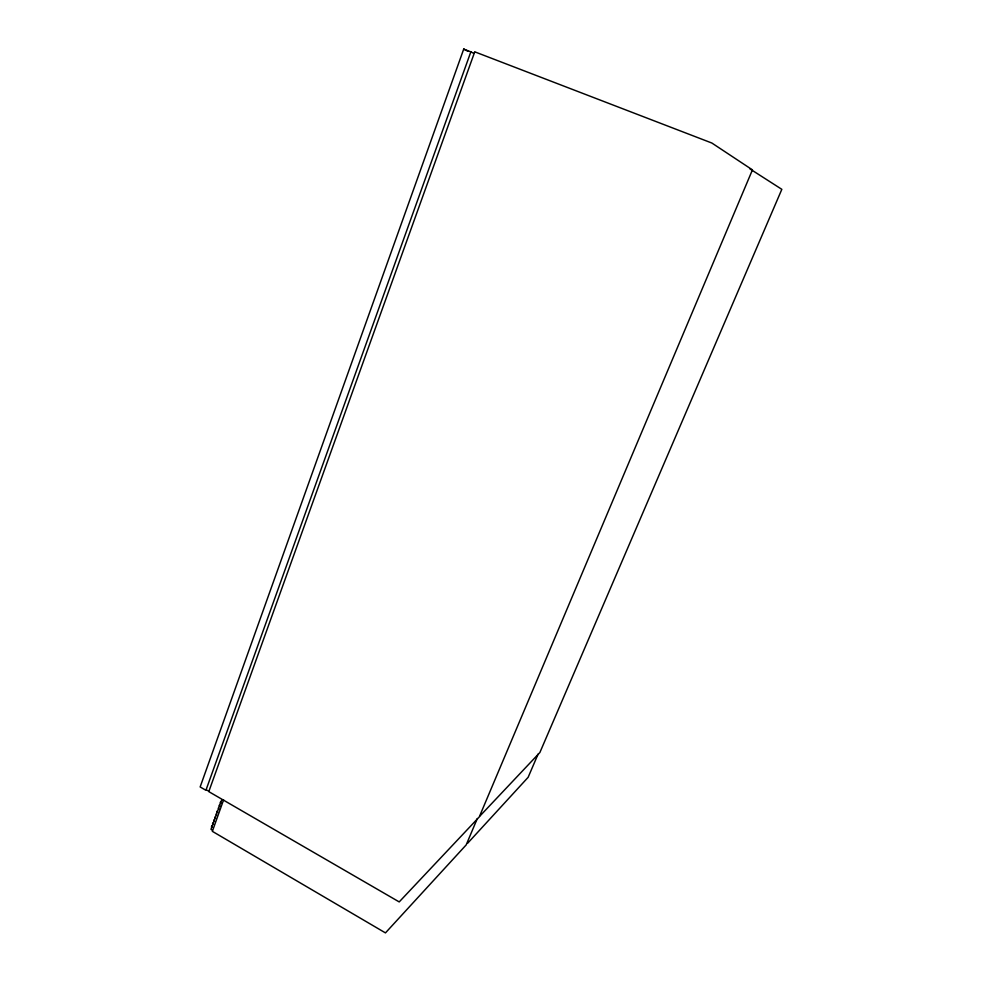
<?xml version="1.0" encoding="UTF-8"?>
<svg xmlns="http://www.w3.org/2000/svg" width="982" height="982" viewBox="0 0 982 982"><rect width="100%" height="100%" fill="white"/><g stroke="black" fill="none" stroke-linecap="round" stroke-linejoin="round"><path stroke-width="1.47" d="M212.578 823.849L212.91 822.891M214.739 817.773L215.083 816.926M216.924 811.893L217.255 810.936M463.713 49.1L200.144 786.95L205.925 790.289L470.844 51.85L463.713 49.1L467.788 51.224M474.65 52.095L208.785 791.627L399.208 901.918L479.277 816.914L752.445 169.874L711.852 143.028L474.993 51.923M218.335 807.941L218.728 809.352M221.785 799.655L210.983 829.324L212.505 830.232M223.601 799.851L212.345 831.337L385.46 932.9L466.192 844.901L477.313 818.534M538.111 754.066L528.132 777.314L467.604 843.28M216.163 813.931L216.543 815.342M219.428 804.933L219.096 805.891L219.993 806.345M220.52 801.926L220.189 802.895L221.085 803.337M213.99 819.909L213.659 820.866L214.555 821.308M211.83 825.874L211.498 826.832L212.394 827.274M209.056 791.308L206.49 789.982M213.413 824.315L212.591 823.873M479.867 816.091L539.879 752.519L781.832 189.33L749.88 168.855M215.537 818.362L214.812 817.957M470.844 51.85L473.533 53.249M216.985 811.979L217.636 812.347"/></g></svg>
